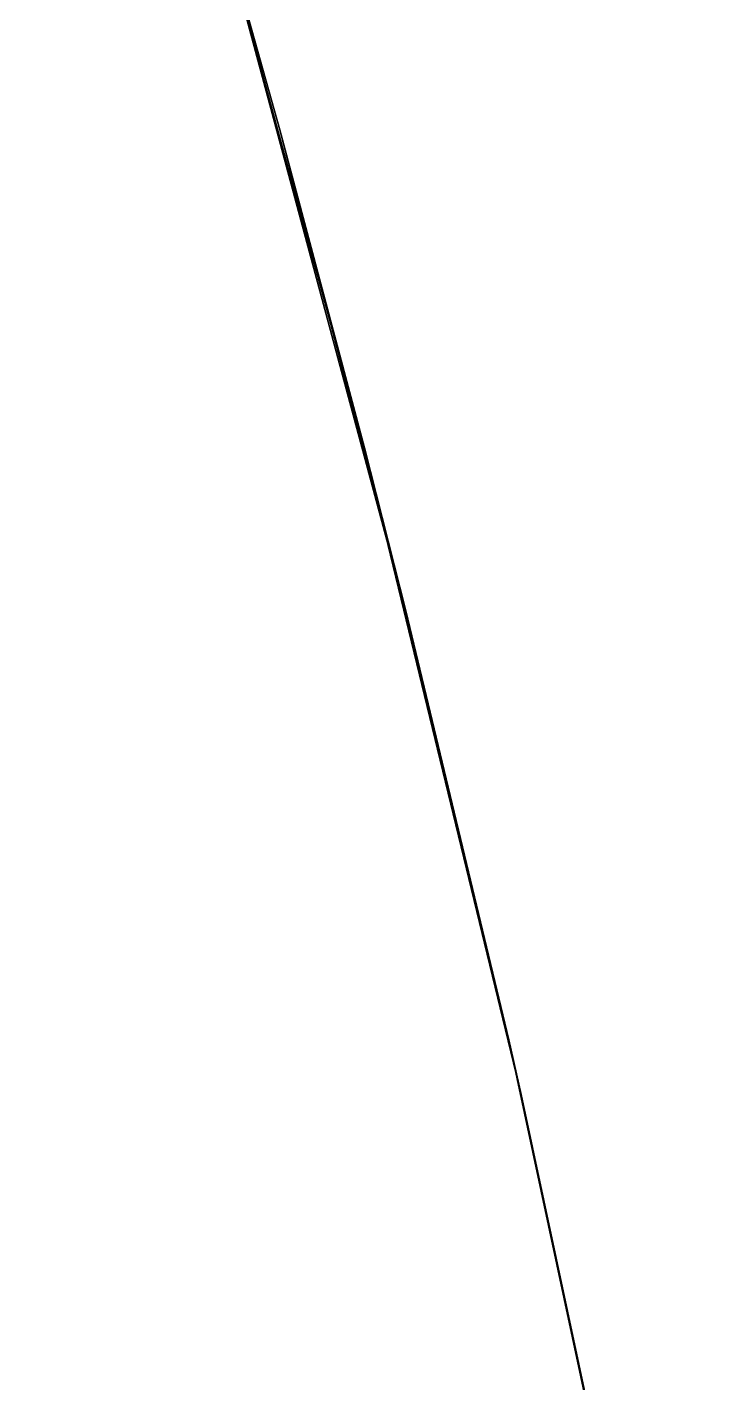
# Model space of a CAD drawing. Header units: metres. Extents: x -17.5 to 17.5, y -17.5 to 17.5.
# Drawn here: x 16.673 to 17.229, y 3.622 to 4.713 of the extents above; entities that cross this region are included whole.
import ezdxf

# ---------------------------------------------------------------- set-up
doc = ezdxf.new("R2010")
doc.units = ezdxf.units.M

msp = doc.modelspace()

# ---------------------------------------------------------------- meshes
at = {"layer": '10', "color": 1}
mesh = msp.add_polyface(dxfattribs=at)
corners = [(16.8153, 4.8473, -20), (16.8153, 4.8473, -19.5), (16.9444, 4.3745, -19.5), (16.9444, 4.3745, -20), (16.6729, 5.3163, -20), (16.6729, 5.3163, -19.5), (16.8153, 4.8473, -19), (16.9444, 4.3745, -19), (16.6729, 5.3163, -19), (16.8153, 4.8473, -18.5), (16.9444, 4.3745, -18.5), (16.6729, 5.3163, -18.5), (16.8153, 4.8473, -18), (16.9444, 4.3745, -18), (16.6729, 5.3163, -18), (16.8153, 4.8473, -17.5), (16.9444, 4.3745, -17.5), (16.6729, 5.3163, -17.5), (16.8153, 4.8473, -17), (16.9444, 4.3745, -17), (16.6729, 5.3163, -17), (16.8153, 4.8473, -16.5), (16.9444, 4.3745, -16.5), (16.6729, 5.3163, -16.5), (16.8153, 4.8473, -16), (16.9444, 4.3745, -16), (16.6729, 5.3163, -16), (16.8763, 4.6303, 13), (16.8763, 4.6303, 13.5), (16.9777, 4.2434, 13.5), (16.8763, 4.6303, 14), (16.9777, 4.2434, 14), (16.8763, 4.6303, 14.5), (16.9777, 4.2434, 14.5), (16.8763, 4.6303, 15), (16.9777, 4.2434, 15), (16.8763, 4.6303, 15.5), (16.9777, 4.2434, 15.5), (16.8153, 4.8473, 16), (16.8153, 4.8473, 16.5), (16.9444, 4.3745, 16.5), (16.9444, 4.3745, 16), (16.6729, 5.3163, 16), (16.6729, 5.3163, 16.5), (16.8153, 4.8473, 17), (16.9444, 4.3745, 17), (16.8153, 4.8473, 17.5), (16.9444, 4.3745, 17.5), (16.6729, 5.3163, 17), (16.8153, 4.8473, 18), (16.9444, 4.3745, 18), (16.6729, 5.3163, 17.5), (16.8153, 4.8473, 18.5), (16.9444, 4.3745, 18.5), (16.6729, 5.3163, 18), (16.8153, 4.8473, 19), (16.9444, 4.3745, 19), (16.6729, 5.3163, 18.5), (16.8153, 4.8473, 19.5), (16.9444, 4.3745, 19.5), (16.6729, 5.3163, 19), (16.8153, 4.8473, 20), (16.9444, 4.3745, 20), (16.6729, 5.3163, 19.5), (16.8763, 4.6303, -15.5), (16.9777, 4.2434, -15.5)]
mesh.append_faces([[corners[k] for k in face] for face in [(0, 1, 2), (3, 0, 2), (4, 5, 1), (0, 4, 1), (1, 6, 7), (2, 1, 7), (5, 8, 6), (1, 5, 6), (6, 9, 10), (7, 6, 10), (8, 11, 9), (6, 8, 9), (9, 12, 13), (10, 9, 13), (11, 14, 12), (9, 11, 12), (12, 15, 16), (13, 12, 16), (14, 17, 15), (12, 14, 15), (15, 18, 19), (16, 15, 19), (17, 20, 18), (15, 17, 18), (18, 21, 22), (19, 18, 22), (20, 23, 21), (18, 20, 21), (21, 24, 25), (22, 21, 25), (23, 26, 24), (21, 23, 24), (27, 28, 29), (28, 30, 31), (30, 32, 33), (32, 34, 35), (34, 36, 37), (38, 39, 40), (41, 38, 40), (42, 43, 39), (38, 42, 39), (39, 44, 45), (40, 39, 45), (39, 43, 44), (44, 46, 47), (45, 44, 47), (44, 48, 46), (46, 49, 50), (47, 46, 50), (46, 51, 49), (49, 52, 53), (50, 49, 53), (49, 54, 52), (52, 55, 56), (53, 52, 56), (52, 57, 55), (55, 58, 59), (56, 55, 59), (55, 60, 58), (58, 61, 62), (59, 58, 62), (58, 63, 61), (24, 64, 65), (36, 38, 41)]], dxfattribs={"color": 1})
mesh = msp.add_polyface(dxfattribs=at)
corners = [(16.8763, 4.6303, -15.5), (16.8763, 4.6303, -15), (16.9777, 4.2434, -15), (16.8763, 4.6303, -14.5), (16.9777, 4.2434, -14.5), (16.8763, 4.6303, -14), (16.9777, 4.2434, -14), (16.8763, 4.6303, -13.5), (16.9777, 4.2434, -13.5), (16.8763, 4.6303, -13), (16.9777, 4.2434, -13), (16.8763, 4.6303, -12.5), (16.9777, 4.2434, -12.5), (16.8763, 4.6303, -12), (16.9777, 4.2434, -12), (16.8763, 4.6303, -11.5), (16.9777, 4.2434, -11.5), (16.8763, 4.6303, -11), (16.9777, 4.2434, -11), (16.8763, 4.6303, -10.5), (16.9777, 4.2434, -10.5), (16.8763, 4.6303, -10), (16.9777, 4.2434, -10), (16.8763, 4.6303, -9.5), (16.9777, 4.2434, -9.5), (16.8763, 4.6303, -9), (16.9777, 4.2434, -9), (16.8763, 4.6303, -8.5), (16.9777, 4.2434, -8.5), (16.8763, 4.6303, -8), (16.9777, 4.2434, -8), (16.8763, 4.6303, -7.5), (16.9777, 4.2434, -7.5), (16.8763, 4.6303, -7), (16.9777, 4.2434, -7), (16.8763, 4.6303, -6.5), (16.9777, 4.2434, -6.5), (16.8763, 4.6303, -6), (16.9777, 4.2434, -6), (16.8763, 4.6303, -5.5), (16.9777, 4.2434, -5.5), (16.8763, 4.6303, -5), (16.9777, 4.2434, -5), (16.8763, 4.6303, -4.5), (16.9777, 4.2434, -4.5), (16.8763, 4.6303, -4), (16.9777, 4.2434, -4), (16.8763, 4.6303, -3.5), (16.9777, 4.2434, -3.5), (16.9777, 4.2434, 12.5), (16.8763, 4.6303, 12.5), (16.9777, 4.2434, 13), (16.8763, 4.6303, 13), (16.9777, 4.2434, 13.5), (16.8763, 4.6303, 13.5), (16.9777, 4.2434, 14), (16.8763, 4.6303, 14), (16.9777, 4.2434, 14.5), (16.8763, 4.6303, 14.5), (16.9777, 4.2434, 15), (16.8763, 4.6303, 15), (16.9777, 4.2434, 15.5), (16.9444, 4.3745, -16), (16.8153, 4.8473, -16), (16.9777, 4.2434, -15.5), (16.8763, 4.6303, 15.5), (16.9444, 4.3745, 16)]
mesh.append_faces([[corners[k] for k in face] for face in [(0, 1, 2), (1, 3, 4), (3, 5, 6), (5, 7, 8), (7, 9, 10), (9, 11, 12), (11, 13, 14), (13, 15, 16), (15, 17, 18), (17, 19, 20), (19, 21, 22), (21, 23, 24), (23, 25, 26), (25, 27, 28), (27, 29, 30), (29, 31, 32), (31, 33, 34), (33, 35, 36), (35, 37, 38), (37, 39, 40), (39, 41, 42), (41, 43, 44), (43, 45, 46), (45, 47, 48), (49, 50, 51), (51, 52, 53), (53, 54, 55), (55, 56, 57), (57, 58, 59), (59, 60, 61), (62, 63, 64), (61, 65, 66)]], dxfattribs={"color": 1})
mesh = msp.add_polyface(dxfattribs=at)
corners = [(16.9777, 4.2434, -15.5), (16.8763, 4.6303, -15.5), (16.9777, 4.2434, -15), (16.8763, 4.6303, -15), (16.9777, 4.2434, -14.5), (16.8763, 4.6303, -14.5), (16.9777, 4.2434, -14), (16.8763, 4.6303, -14), (16.9777, 4.2434, -13.5), (16.8763, 4.6303, -13.5), (16.9777, 4.2434, -13), (16.8763, 4.6303, -13), (16.9777, 4.2434, -12.5), (16.8763, 4.6303, -12.5), (16.9777, 4.2434, -12), (16.8763, 4.6303, -12), (16.9777, 4.2434, -11.5), (16.8763, 4.6303, -11.5), (16.9777, 4.2434, -11), (16.8763, 4.6303, -11), (16.9777, 4.2434, -10.5), (16.8763, 4.6303, -10.5), (16.9777, 4.2434, -10), (16.8763, 4.6303, -10), (16.9777, 4.2434, -9.5), (16.8763, 4.6303, -9.5), (16.9777, 4.2434, -9), (16.8763, 4.6303, -9), (16.9777, 4.2434, -8.5), (16.8763, 4.6303, -8.5), (16.9777, 4.2434, -8), (16.8763, 4.6303, -8), (16.9777, 4.2434, -7.5), (16.8763, 4.6303, -7.5), (16.9777, 4.2434, -7), (16.8763, 4.6303, -7), (16.9777, 4.2434, -6.5), (16.8763, 4.6303, -6.5), (16.9777, 4.2434, -6), (16.8763, 4.6303, -6), (16.9777, 4.2434, -5.5), (16.8763, 4.6303, -5.5), (16.9777, 4.2434, -5), (16.8763, 4.6303, -5), (16.9777, 4.2434, -4.5), (16.8763, 4.6303, -4.5), (16.9777, 4.2434, -4), (16.8763, 4.6303, -4), (16.9777, 4.2434, -3.5), (16.8763, 4.6303, -3.5), (16.9777, 4.2434, -3), (16.8763, 4.6303, -3), (16.9777, 4.2434, -2.5), (16.8763, 4.6303, -2.5), (16.9777, 4.2434, -2), (16.8763, 4.6303, -2), (16.9777, 4.2434, -1.5), (16.8763, 4.6303, -1.5), (16.9777, 4.2434, -1), (16.8763, 4.6303, -1), (16.9777, 4.2434, -0.5), (16.8763, 4.6303, -0.5), (16.9777, 4.2434), (16.8763, 4.6303), (16.9777, 4.2434, 0.5), (16.8763, 4.6303, 0.5), (16.9777, 4.2434, 1), (16.8763, 4.6303, 1), (16.9777, 4.2434, 1.5), (16.8763, 4.6303, 1.5), (16.9777, 4.2434, 2), (16.8763, 4.6303, 2), (16.9777, 4.2434, 2.5), (16.8763, 4.6303, 2.5), (16.9777, 4.2434, 3), (16.8763, 4.6303, 3), (16.9777, 4.2434, 3.5), (16.8763, 4.6303, 3.5), (16.9777, 4.2434, 4), (16.8763, 4.6303, 4), (16.9777, 4.2434, 4.5), (16.8763, 4.6303, 4.5), (16.9777, 4.2434, 5), (16.8763, 4.6303, 5), (16.9777, 4.2434, 5.5), (16.8763, 4.6303, 5.5), (16.9777, 4.2434, 6), (16.8763, 4.6303, 6), (16.9777, 4.2434, 6.5), (16.8763, 4.6303, 6.5), (16.9777, 4.2434, 7), (16.8763, 4.6303, 7), (16.9777, 4.2434, 7.5), (16.8763, 4.6303, 7.5), (16.9777, 4.2434, 8), (16.8763, 4.6303, 8), (16.9777, 4.2434, 8.5), (16.8763, 4.6303, 8.5), (16.9777, 4.2434, 9), (16.8763, 4.6303, 9), (16.9777, 4.2434, 9.5), (16.8763, 4.6303, 9.5), (16.9777, 4.2434, 10), (16.8763, 4.6303, 10), (16.9777, 4.2434, 10.5), (16.8763, 4.6303, 10.5), (16.9777, 4.2434, 11), (16.8763, 4.6303, 11), (16.9777, 4.2434, 11.5), (16.8763, 4.6303, 11.5), (16.9777, 4.2434, 12), (16.8763, 4.6303, 12), (16.9777, 4.2434, 12.5), (16.9444, 4.3745, 16), (16.9444, 4.3745, 16.5), (17.0603, 3.8982, 16.5), (16.9444, 4.3745, 17), (17.0603, 3.8982, 17), (16.9444, 4.3745, 17.5), (17.0603, 3.8982, 17.5), (16.9444, 4.3745, 18), (17.0603, 3.8982, 18), (16.9444, 4.3745, 18.5), (17.0603, 3.8982, 18.5), (16.9444, 4.3745, 19), (17.0603, 3.8982, 19), (16.9444, 4.3745, 19.5), (17.0603, 3.8982, 19.5), (16.9444, 4.3745, 20), (17.0603, 3.8982, 20)]
mesh.append_faces([[corners[k] for k in face] for face in [(0, 1, 2), (2, 3, 4), (4, 5, 6), (6, 7, 8), (8, 9, 10), (10, 11, 12), (12, 13, 14), (14, 15, 16), (16, 17, 18), (18, 19, 20), (20, 21, 22), (22, 23, 24), (24, 25, 26), (26, 27, 28), (28, 29, 30), (30, 31, 32), (32, 33, 34), (34, 35, 36), (36, 37, 38), (38, 39, 40), (40, 41, 42), (42, 43, 44), (44, 45, 46), (46, 47, 48), (48, 49, 50), (50, 51, 52), (52, 53, 54), (54, 55, 56), (56, 57, 58), (58, 59, 60), (60, 61, 62), (62, 63, 64), (64, 65, 66), (66, 67, 68), (68, 69, 70), (70, 71, 72), (72, 73, 74), (74, 75, 76), (76, 77, 78), (78, 79, 80), (80, 81, 82), (82, 83, 84), (84, 85, 86), (86, 87, 88), (88, 89, 90), (90, 91, 92), (92, 93, 94), (94, 95, 96), (96, 97, 98), (98, 99, 100), (100, 101, 102), (102, 103, 104), (104, 105, 106), (106, 107, 108), (108, 109, 110), (110, 111, 112), (113, 114, 115), (114, 116, 117), (116, 118, 119), (118, 120, 121), (120, 122, 123), (122, 124, 125), (124, 126, 127), (126, 128, 129)]], dxfattribs={"color": 1})
mesh = msp.add_polyface(dxfattribs=at)
corners = [(16.8763, 4.6303, -3.5), (16.8763, 4.6303, -3), (16.9777, 4.2434, -3), (16.8763, 4.6303, -2.5), (16.9777, 4.2434, -2.5), (16.8763, 4.6303, -2), (16.9777, 4.2434, -2), (16.8763, 4.6303, -1.5), (16.9777, 4.2434, -1.5), (16.8763, 4.6303, -1), (16.9777, 4.2434, -1), (16.8763, 4.6303, -0.5), (16.9777, 4.2434, -0.5), (16.8763, 4.6303), (16.9777, 4.2434), (16.8763, 4.6303, 0.5), (16.9777, 4.2434, 0.5), (16.8763, 4.6303, 1), (16.9777, 4.2434, 1), (16.8763, 4.6303, 1.5), (16.9777, 4.2434, 1.5), (16.8763, 4.6303, 2), (16.9777, 4.2434, 2), (16.8763, 4.6303, 2.5), (16.9777, 4.2434, 2.5), (16.8763, 4.6303, 3), (16.9777, 4.2434, 3), (16.8763, 4.6303, 3.5), (16.9777, 4.2434, 3.5), (16.8763, 4.6303, 4), (16.9777, 4.2434, 4), (16.8763, 4.6303, 4.5), (16.9777, 4.2434, 4.5), (16.8763, 4.6303, 5), (16.9777, 4.2434, 5), (16.8763, 4.6303, 5.5), (16.9777, 4.2434, 5.5), (16.8763, 4.6303, 6), (16.9777, 4.2434, 6), (16.8763, 4.6303, 6.5), (16.9777, 4.2434, 6.5), (16.8763, 4.6303, 7), (16.9777, 4.2434, 7), (16.8763, 4.6303, 7.5), (16.9777, 4.2434, 7.5), (16.8763, 4.6303, 8), (16.9777, 4.2434, 8), (16.8763, 4.6303, 8.5), (16.9777, 4.2434, 8.5), (16.8763, 4.6303, 9), (16.9777, 4.2434, 9), (16.8763, 4.6303, 9.5), (16.9777, 4.2434, 9.5), (16.8763, 4.6303, 10), (16.9777, 4.2434, 10), (16.8763, 4.6303, 10.5), (16.9777, 4.2434, 10.5), (16.8763, 4.6303, 11), (16.9777, 4.2434, 11), (16.8763, 4.6303, 11.5), (16.9777, 4.2434, 11.5), (16.8763, 4.6303, 12), (16.9777, 4.2434, 12), (16.8763, 4.6303, 12.5), (16.9777, 4.2434, 12.5), (16.8763, 4.6303, 13), (16.9777, 4.2434, 13)]
mesh.append_faces([[corners[k] for k in face] for face in [(0, 1, 2), (1, 3, 4), (3, 5, 6), (5, 7, 8), (7, 9, 10), (9, 11, 12), (11, 13, 14), (13, 15, 16), (15, 17, 18), (17, 19, 20), (19, 21, 22), (21, 23, 24), (23, 25, 26), (25, 27, 28), (27, 29, 30), (29, 31, 32), (31, 33, 34), (33, 35, 36), (35, 37, 38), (37, 39, 40), (39, 41, 42), (41, 43, 44), (43, 45, 46), (45, 47, 48), (47, 49, 50), (49, 51, 52), (51, 53, 54), (53, 55, 56), (55, 57, 58), (57, 59, 60), (59, 61, 62), (61, 63, 64), (63, 65, 66)]], dxfattribs={"color": 1})
mesh = msp.add_polyface(dxfattribs=at)
corners = [(17.0603, 3.8982, -20), (16.9444, 4.3745, -20), (17.0603, 3.8982, -19.5), (16.9444, 4.3745, -19.5), (17.0603, 3.8982, -19), (16.9444, 4.3745, -19), (17.0603, 3.8982, -18.5), (16.9444, 4.3745, -18.5), (17.0603, 3.8982, -18), (16.9444, 4.3745, -18), (17.0603, 3.8982, -17.5), (16.9444, 4.3745, -17.5), (17.0603, 3.8982, -17), (16.9444, 4.3745, -17), (17.0603, 3.8982, -16.5), (16.9444, 4.3745, -16.5), (17.0603, 3.8982, -16), (16.9777, 4.2434, -15.5), (16.9777, 4.2434, -15), (17.0703, 3.8543, -15), (16.9777, 4.2434, -14.5), (17.0703, 3.8543, -14.5), (16.9777, 4.2434, -14), (17.0703, 3.8543, -14), (16.9777, 4.2434, -13.5), (17.0703, 3.8543, -13.5), (16.9777, 4.2434, -13), (17.0703, 3.8543, -13), (16.9777, 4.2434, -12.5), (17.0703, 3.8543, -12.5), (16.9777, 4.2434, -12), (17.0703, 3.8543, -12), (17.0703, 3.8543, -4), (16.9777, 4.2434, -4), (17.0703, 3.8543, -3.5), (16.9777, 4.2434, -3.5), (17.0703, 3.8543, -3), (16.9777, 4.2434, -3), (17.0703, 3.8543, -2.5), (16.9777, 4.2434, -2.5), (17.0703, 3.8543, -2), (16.9777, 4.2434, -2), (17.0703, 3.8543, -1.5), (16.9777, 4.2434, -1.5), (17.0703, 3.8543, -1), (16.9777, 4.2434, -1), (17.0703, 3.8543, -0.5), (16.9777, 4.2434, -0.5), (17.0703, 3.8543), (16.9777, 4.2434), (17.0703, 3.8543, 0.5), (16.9777, 4.2434, 0.5), (17.0703, 3.8543, 1), (16.9777, 4.2434, 1), (17.0703, 3.8543, 1.5), (16.9777, 4.2434, 1.5), (17.0703, 3.8543, 2), (16.9777, 4.2434, 2), (17.0703, 3.8543, 2.5), (16.9777, 4.2434, 2.5), (17.0703, 3.8543, 3), (16.9777, 4.2434, 3), (17.0703, 3.8543, 3.5), (16.9777, 4.2434, 3.5), (17.0703, 3.8543, 4), (16.9777, 4.2434, 4), (17.0703, 3.8543, 4.5), (16.9777, 4.2434, 4.5), (17.0703, 3.8543, 5), (16.9777, 4.2434, 5), (17.0703, 3.8543, 5.5), (16.9777, 4.2434, 5.5), (17.0703, 3.8543, 6), (16.9777, 4.2434, 6), (17.0703, 3.8543, 6.5), (16.9777, 4.2434, 6.5), (17.0703, 3.8543, 7), (16.9777, 4.2434, 7), (17.0703, 3.8543, 7.5), (16.9777, 4.2434, 7.5), (17.0703, 3.8543, 8), (16.9777, 4.2434, 8), (17.0703, 3.8543, 8.5), (16.9777, 4.2434, 8.5), (17.0703, 3.8543, 9), (16.9777, 4.2434, 9), (17.0703, 3.8543, 9.5), (16.9777, 4.2434, 9.5), (17.0703, 3.8543, 10), (16.9777, 4.2434, 10), (17.0703, 3.8543, 10.5), (16.9777, 4.2434, 10.5), (17.0703, 3.8543, 11), (16.9777, 4.2434, 11), (17.0703, 3.8543, 11.5), (16.9777, 4.2434, 11.5), (17.0703, 3.8543, 12), (16.9777, 4.2434, 12), (17.0703, 3.8543, 12.5), (16.9777, 4.2434, 12.5), (17.0703, 3.8543, 13), (16.9777, 4.2434, 13), (17.0703, 3.8543, 13.5), (16.9777, 4.2434, 13.5), (17.0703, 3.8543, 14), (16.9777, 4.2434, 14), (17.0703, 3.8543, 14.5), (16.9777, 4.2434, 14.5), (17.0703, 3.8543, 15), (16.9777, 4.2434, 15), (17.0703, 3.8543, 15.5), (17.0603, 3.8982, 16), (16.9444, 4.3745, 16), (17.0603, 3.8982, 16.5), (16.9444, 4.3745, 16.5), (17.0603, 3.8982, 17), (16.9444, 4.3745, 17), (17.0603, 3.8982, 17.5), (16.9444, 4.3745, 17.5), (17.0603, 3.8982, 18), (16.9444, 4.3745, 18), (17.0603, 3.8982, 18.5), (16.9444, 4.3745, 18.5), (17.0603, 3.8982, 19), (16.9444, 4.3745, 19), (17.0603, 3.8982, 19.5), (16.9444, 4.3745, 19.5), (17.0603, 3.8982, 20), (16.9444, 4.3745, -16), (17.0703, 3.8543, -15.5), (16.9777, 4.2434, 15.5)]
mesh.append_faces([[corners[k] for k in face] for face in [(0, 1, 2), (2, 3, 4), (4, 5, 6), (6, 7, 8), (8, 9, 10), (10, 11, 12), (12, 13, 14), (14, 15, 16), (17, 18, 19), (18, 20, 21), (20, 22, 23), (22, 24, 25), (24, 26, 27), (26, 28, 29), (28, 30, 31), (32, 33, 34), (34, 35, 36), (36, 37, 38), (38, 39, 40), (40, 41, 42), (42, 43, 44), (44, 45, 46), (46, 47, 48), (48, 49, 50), (50, 51, 52), (52, 53, 54), (54, 55, 56), (56, 57, 58), (58, 59, 60), (60, 61, 62), (62, 63, 64), (64, 65, 66), (66, 67, 68), (68, 69, 70), (70, 71, 72), (72, 73, 74), (74, 75, 76), (76, 77, 78), (78, 79, 80), (80, 81, 82), (82, 83, 84), (84, 85, 86), (86, 87, 88), (88, 89, 90), (90, 91, 92), (92, 93, 94), (94, 95, 96), (96, 97, 98), (98, 99, 100), (100, 101, 102), (102, 103, 104), (104, 105, 106), (106, 107, 108), (108, 109, 110), (111, 112, 113), (113, 114, 115), (115, 116, 117), (117, 118, 119), (119, 120, 121), (121, 122, 123), (123, 124, 125), (125, 126, 127), (16, 128, 129), (110, 130, 111)]], dxfattribs={"color": 1})
mesh = msp.add_polyface(dxfattribs=at)
corners = [(16.9444, 4.3745, -20), (16.9444, 4.3745, -19.5), (17.0603, 3.8982, -19.5), (16.9444, 4.3745, -19), (17.0603, 3.8982, -19), (16.9444, 4.3745, -18.5), (17.0603, 3.8982, -18.5), (16.9444, 4.3745, -18), (17.0603, 3.8982, -18), (16.9444, 4.3745, -17.5), (17.0603, 3.8982, -17.5), (16.9444, 4.3745, -17), (17.0603, 3.8982, -17), (16.9444, 4.3745, -16.5), (17.0603, 3.8982, -16.5), (16.9444, 4.3745, -16), (17.0603, 3.8982, -16), (16.9777, 4.2434, 4), (16.9777, 4.2434, 4.5), (17.0703, 3.8543, 4.5), (16.9777, 4.2434, 5), (17.0703, 3.8543, 5), (16.9777, 4.2434, 5.5), (17.0703, 3.8543, 5.5), (16.9777, 4.2434, 6), (17.0703, 3.8543, 6), (16.9777, 4.2434, 6.5), (17.0703, 3.8543, 6.5), (16.9777, 4.2434, 7), (17.0703, 3.8543, 7), (16.9777, 4.2434, 7.5), (17.0703, 3.8543, 7.5), (16.9777, 4.2434, 8), (17.0703, 3.8543, 8), (16.9777, 4.2434, 8.5), (17.0703, 3.8543, 8.5), (16.9777, 4.2434, 9), (17.0703, 3.8543, 9), (16.9777, 4.2434, 9.5), (17.0703, 3.8543, 9.5), (16.9777, 4.2434, 10), (17.0703, 3.8543, 10), (16.9777, 4.2434, 10.5), (17.0703, 3.8543, 10.5), (16.9777, 4.2434, 11), (17.0703, 3.8543, 11), (16.9777, 4.2434, 11.5), (17.0703, 3.8543, 11.5), (16.9777, 4.2434, 12), (17.0703, 3.8543, 12), (16.9777, 4.2434, 12.5), (17.0703, 3.8543, 12.5), (16.9777, 4.2434, 13), (17.0703, 3.8543, 13), (16.9777, 4.2434, 13.5), (17.0703, 3.8543, 13.5), (16.9777, 4.2434, 14), (17.0703, 3.8543, 14), (16.9777, 4.2434, 14.5), (17.0703, 3.8543, 14.5), (16.9777, 4.2434, 15), (17.0703, 3.8543, 15), (16.9777, 4.2434, 15.5), (17.0703, 3.8543, 15.5), (16.9777, 4.2434, -15.5), (17.0703, 3.8543, -15.5), (16.9444, 4.3745, 16), (17.0603, 3.8982, 16)]
mesh.append_faces([[corners[k] for k in face] for face in [(0, 1, 2), (1, 3, 4), (3, 5, 6), (5, 7, 8), (7, 9, 10), (9, 11, 12), (11, 13, 14), (13, 15, 16), (17, 18, 19), (18, 20, 21), (20, 22, 23), (22, 24, 25), (24, 26, 27), (26, 28, 29), (28, 30, 31), (30, 32, 33), (32, 34, 35), (34, 36, 37), (36, 38, 39), (38, 40, 41), (40, 42, 43), (42, 44, 45), (44, 46, 47), (46, 48, 49), (48, 50, 51), (50, 52, 53), (52, 54, 55), (54, 56, 57), (56, 58, 59), (58, 60, 61), (60, 62, 63), (15, 64, 65), (62, 66, 67)]], dxfattribs={"color": 1})
mesh = msp.add_polyface(dxfattribs=at)
corners = [(17.0603, 3.8982, -16.5), (17.0603, 3.8982, -16), (17.1628, 3.4189, -16), (17.0703, 3.8543, -15.5), (16.9777, 4.2434, -15.5), (17.0703, 3.8543, -15), (16.9777, 4.2434, -15), (17.0703, 3.8543, -14.5), (16.9777, 4.2434, -14.5), (17.0703, 3.8543, -14), (16.9777, 4.2434, -14), (17.0703, 3.8543, -13.5), (16.9777, 4.2434, -13.5), (17.0703, 3.8543, -13), (16.9777, 4.2434, -13), (17.0703, 3.8543, -12.5), (16.9777, 4.2434, -12.5), (17.0703, 3.8543, -12), (16.9777, 4.2434, -12), (17.0703, 3.8543, -11.5), (16.9777, 4.2434, -11.5), (17.0703, 3.8543, -11), (16.9777, 4.2434, -11), (17.0703, 3.8543, -10.5), (16.9777, 4.2434, -10.5), (17.0703, 3.8543, -10), (16.9777, 4.2434, -10), (17.0703, 3.8543, -9.5), (16.9777, 4.2434, -9.5), (17.0703, 3.8543, -9), (16.9777, 4.2434, -9), (17.0703, 3.8543, -8.5), (16.9777, 4.2434, -8.5), (17.0703, 3.8543, -8), (16.9777, 4.2434, -8), (17.0703, 3.8543, -7.5), (16.9777, 4.2434, -7.5), (17.0703, 3.8543, -7), (16.9777, 4.2434, -7), (17.0703, 3.8543, -6.5), (16.9777, 4.2434, -6.5), (17.0703, 3.8543, -6), (16.9777, 4.2434, -6), (17.0703, 3.8543, -5.5), (16.9777, 4.2434, -5.5), (17.0703, 3.8543, -5), (16.9777, 4.2434, -5), (17.0703, 3.8543, -4.5), (16.9777, 4.2434, -4.5), (17.0703, 3.8543, -4), (17.0603, 3.8982, 16), (17.0603, 3.8982, 16.5), (17.1628, 3.4189, 16.5), (17.0603, 3.8982, 17), (17.1628, 3.4189, 17), (17.0603, 3.8982, 17.5), (17.1628, 3.4189, 17.5), (17.0603, 3.8982, 18), (17.1628, 3.4189, 18), (17.0603, 3.8982, 18.5), (17.1628, 3.4189, 18.5), (17.0603, 3.8982, 19), (17.1628, 3.4189, 19), (17.0603, 3.8982, 19.5), (17.1628, 3.4189, 19.5), (17.0603, 3.8982, 20), (17.1628, 3.4189, 20), (17.1539, 3.4631, -15.5)]
mesh.append_faces([[corners[k] for k in face] for face in [(0, 1, 2), (3, 4, 5), (5, 6, 7), (7, 8, 9), (9, 10, 11), (11, 12, 13), (13, 14, 15), (15, 16, 17), (17, 18, 19), (19, 20, 21), (21, 22, 23), (23, 24, 25), (25, 26, 27), (27, 28, 29), (29, 30, 31), (31, 32, 33), (33, 34, 35), (35, 36, 37), (37, 38, 39), (39, 40, 41), (41, 42, 43), (43, 44, 45), (45, 46, 47), (47, 48, 49), (50, 51, 52), (51, 53, 54), (53, 55, 56), (55, 57, 58), (57, 59, 60), (59, 61, 62), (61, 63, 64), (63, 65, 66), (1, 3, 67)]], dxfattribs={"color": 1})
mesh = msp.add_polyface(dxfattribs=at)
corners = [(16.9777, 4.2434, -12), (16.9777, 4.2434, -11.5), (17.0703, 3.8543, -11.5), (16.9777, 4.2434, -11), (17.0703, 3.8543, -11), (16.9777, 4.2434, -10.5), (17.0703, 3.8543, -10.5), (16.9777, 4.2434, -10), (17.0703, 3.8543, -10), (16.9777, 4.2434, -9.5), (17.0703, 3.8543, -9.5), (16.9777, 4.2434, -9), (17.0703, 3.8543, -9), (16.9777, 4.2434, -8.5), (17.0703, 3.8543, -8.5), (16.9777, 4.2434, -8), (17.0703, 3.8543, -8), (16.9777, 4.2434, -7.5), (17.0703, 3.8543, -7.5), (16.9777, 4.2434, -7), (17.0703, 3.8543, -7), (16.9777, 4.2434, -6.5), (17.0703, 3.8543, -6.5), (16.9777, 4.2434, -6), (17.0703, 3.8543, -6), (16.9777, 4.2434, -5.5), (17.0703, 3.8543, -5.5), (16.9777, 4.2434, -5), (17.0703, 3.8543, -5), (16.9777, 4.2434, -4.5), (17.0703, 3.8543, -4.5), (16.9777, 4.2434, -4), (17.0703, 3.8543, -4), (16.9777, 4.2434, -3.5), (17.0703, 3.8543, -3.5), (16.9777, 4.2434, -3), (17.0703, 3.8543, -3), (16.9777, 4.2434, -2.5), (17.0703, 3.8543, -2.5), (16.9777, 4.2434, -2), (17.0703, 3.8543, -2), (16.9777, 4.2434, -1.5), (17.0703, 3.8543, -1.5), (16.9777, 4.2434, -1), (17.0703, 3.8543, -1), (16.9777, 4.2434, -0.5), (17.0703, 3.8543, -0.5), (16.9777, 4.2434), (17.0703, 3.8543), (16.9777, 4.2434, 0.5), (17.0703, 3.8543, 0.5), (16.9777, 4.2434, 1), (17.0703, 3.8543, 1), (16.9777, 4.2434, 1.5), (17.0703, 3.8543, 1.5), (16.9777, 4.2434, 2), (17.0703, 3.8543, 2), (16.9777, 4.2434, 2.5), (17.0703, 3.8543, 2.5), (16.9777, 4.2434, 3), (17.0703, 3.8543, 3), (16.9777, 4.2434, 3.5), (17.0703, 3.8543, 3.5), (16.9777, 4.2434, 4), (17.0703, 3.8543, 4)]
mesh.append_faces([[corners[k] for k in face] for face in [(0, 1, 2), (1, 3, 4), (3, 5, 6), (5, 7, 8), (7, 9, 10), (9, 11, 12), (11, 13, 14), (13, 15, 16), (15, 17, 18), (17, 19, 20), (19, 21, 22), (21, 23, 24), (23, 25, 26), (25, 27, 28), (27, 29, 30), (29, 31, 32), (31, 33, 34), (33, 35, 36), (35, 37, 38), (37, 39, 40), (39, 41, 42), (41, 43, 44), (43, 45, 46), (45, 47, 48), (47, 49, 50), (49, 51, 52), (51, 53, 54), (53, 55, 56), (55, 57, 58), (57, 59, 60), (59, 61, 62), (61, 63, 64)]], dxfattribs={"color": 1})
mesh = msp.add_polyface(dxfattribs=at)
corners = [(17.1628, 3.4189, -20), (17.0603, 3.8982, -20), (17.1628, 3.4189, -19.5), (17.0603, 3.8982, -19.5), (17.1628, 3.4189, -19), (17.0603, 3.8982, -19), (17.1628, 3.4189, -18.5), (17.0603, 3.8982, -18.5), (17.1628, 3.4189, -18), (17.0603, 3.8982, -18), (17.1628, 3.4189, -17.5), (17.0603, 3.8982, -17.5), (17.1628, 3.4189, -17), (17.0603, 3.8982, -17), (17.1628, 3.4189, -16.5), (17.0603, 3.8982, -16.5), (17.1628, 3.4189, -16), (17.1539, 3.4631, -15.5), (17.0703, 3.8543, -15.5), (17.1539, 3.4631, -15), (17.0703, 3.8543, -15), (17.1539, 3.4631, -14.5), (17.0703, 3.8543, -14.5), (17.1539, 3.4631, -14), (17.1539, 3.4631, 10), (17.1539, 3.4631, 10.5), (17.2286, 3.0701, 10.5), (17.1539, 3.4631, 11), (17.2286, 3.0701, 11), (17.1539, 3.4631, 11.5), (17.2286, 3.0701, 11.5), (17.1539, 3.4631, 12), (17.2286, 3.0701, 12), (17.1539, 3.4631, 12.5), (17.2286, 3.0701, 12.5), (17.1539, 3.4631, 13), (17.2286, 3.0701, 13), (17.1539, 3.4631, 13.5), (17.2286, 3.0701, 13.5), (17.1539, 3.4631, 14), (17.2286, 3.0701, 14), (17.1539, 3.4631, 14.5), (17.2286, 3.0701, 14.5), (17.1539, 3.4631, 15), (17.2286, 3.0701, 15), (17.1539, 3.4631, 15.5), (17.2286, 3.0701, 15.5), (17.1628, 3.4189, 16), (17.0603, 3.8982, 16), (17.1628, 3.4189, 16.5), (17.0603, 3.8982, 16.5), (17.1628, 3.4189, 17), (17.0603, 3.8982, 17), (17.1628, 3.4189, 17.5), (17.0603, 3.8982, 17.5), (17.1628, 3.4189, 18), (17.0603, 3.8982, 18), (17.1628, 3.4189, 18.5), (17.0603, 3.8982, 18.5), (17.1628, 3.4189, 19), (17.0603, 3.8982, 19), (17.1628, 3.4189, 19.5), (17.0603, 3.8982, 19.5), (17.1628, 3.4189, 20), (17.0603, 3.8982, -16), (17.0703, 3.8543, 15.5)]
mesh.append_faces([[corners[k] for k in face] for face in [(0, 1, 2), (2, 3, 4), (4, 5, 6), (6, 7, 8), (8, 9, 10), (10, 11, 12), (12, 13, 14), (14, 15, 16), (17, 18, 19), (19, 20, 21), (21, 22, 23), (24, 25, 26), (25, 27, 28), (27, 29, 30), (29, 31, 32), (31, 33, 34), (33, 35, 36), (35, 37, 38), (37, 39, 40), (39, 41, 42), (41, 43, 44), (43, 45, 46), (47, 48, 49), (49, 50, 51), (51, 52, 53), (53, 54, 55), (55, 56, 57), (57, 58, 59), (59, 60, 61), (61, 62, 63), (16, 64, 17), (45, 65, 47)]], dxfattribs={"color": 1})
mesh = msp.add_polyface(dxfattribs=at)
corners = [(17.0703, 3.8543, -15.5), (17.0703, 3.8543, -15), (17.1539, 3.4631, -15), (17.0703, 3.8543, -14.5), (17.1539, 3.4631, -14.5), (17.0703, 3.8543, -14), (17.1539, 3.4631, -14), (17.0703, 3.8543, -13.5), (17.1539, 3.4631, -13.5), (17.0703, 3.8543, -13), (17.1539, 3.4631, -13), (17.0703, 3.8543, -12.5), (17.1539, 3.4631, -12.5), (17.0703, 3.8543, -12), (17.1539, 3.4631, -12), (17.0703, 3.8543, -11.5), (17.1539, 3.4631, -11.5), (17.0703, 3.8543, -11), (17.1539, 3.4631, -11), (17.0703, 3.8543, -10.5), (17.1539, 3.4631, -10.5), (17.0703, 3.8543, -10), (17.1539, 3.4631, -10), (17.0703, 3.8543, -9.5), (17.1539, 3.4631, -9.5), (17.0703, 3.8543, -9), (17.1539, 3.4631, -9), (17.0703, 3.8543, -8.5), (17.1539, 3.4631, -8.5), (17.0703, 3.8543, -8), (17.1539, 3.4631, -8), (17.0703, 3.8543, -7.5), (17.1539, 3.4631, -7.5), (17.0703, 3.8543, -7), (17.1539, 3.4631, -7), (17.0703, 3.8543, -6.5), (17.1539, 3.4631, -6.5), (17.0703, 3.8543, -6), (17.1539, 3.4631, -6), (17.0703, 3.8543, -5.5), (17.1539, 3.4631, -5.5), (17.0703, 3.8543, -5), (17.1539, 3.4631, -5), (17.0703, 3.8543, -4.5), (17.1539, 3.4631, -4.5), (17.0703, 3.8543, -4), (17.1539, 3.4631, -4), (17.0703, 3.8543, -3.5), (17.1539, 3.4631, -3.5), (17.0703, 3.8543, -3), (17.1539, 3.4631, -3), (17.0703, 3.8543, -2.5), (17.1539, 3.4631, -2.5), (17.0703, 3.8543, -2), (17.1539, 3.4631, -2), (17.0703, 3.8543, -1.5), (17.1539, 3.4631, -1.5), (17.0703, 3.8543, -1), (17.1539, 3.4631, -1), (17.0703, 3.8543, -0.5), (17.1539, 3.4631, -0.5), (17.0703, 3.8543), (17.1539, 3.4631), (17.0703, 3.8543, 0.5), (17.1539, 3.4631, 0.5), (17.0703, 3.8543, 1), (17.1539, 3.4631, 1), (17.0703, 3.8543, 1.5), (17.1539, 3.4631, 1.5), (17.0703, 3.8543, 2), (17.1539, 3.4631, 2), (17.0703, 3.8543, 2.5), (17.1539, 3.4631, 2.5), (17.0703, 3.8543, 3), (17.1539, 3.4631, 3), (17.1539, 3.4631, 3.5), (17.0703, 3.8543, 3.5), (17.1539, 3.4631, 4), (17.0703, 3.8543, 4), (17.1539, 3.4631, 4.5), (17.0703, 3.8543, 4.5), (17.1539, 3.4631, 5), (17.0703, 3.8543, 5), (17.1539, 3.4631, 5.5), (17.0703, 3.8543, 5.5), (17.1539, 3.4631, 6), (17.0703, 3.8543, 6), (17.1539, 3.4631, 6.5), (17.0703, 3.8543, 6.5), (17.1539, 3.4631, 7), (17.0703, 3.8543, 7), (17.1539, 3.4631, 7.5), (17.0703, 3.8543, 7.5), (17.1539, 3.4631, 8), (17.0703, 3.8543, 8), (17.1539, 3.4631, 8.5), (17.0703, 3.8543, 8.5), (17.1539, 3.4631, 9), (17.0703, 3.8543, 9), (17.1539, 3.4631, 9.5), (17.0703, 3.8543, 9.5), (17.1539, 3.4631, 10), (17.0703, 3.8543, 10), (17.1539, 3.4631, 10.5), (17.0703, 3.8543, 10.5), (17.1539, 3.4631, 11), (17.0703, 3.8543, 11), (17.1539, 3.4631, 11.5), (17.0703, 3.8543, 11.5), (17.1539, 3.4631, 12), (17.0703, 3.8543, 12), (17.1539, 3.4631, 12.5), (17.0703, 3.8543, 12.5), (17.1539, 3.4631, 13), (17.0703, 3.8543, 13), (17.1539, 3.4631, 13.5), (17.0703, 3.8543, 13.5), (17.1539, 3.4631, 14), (17.0703, 3.8543, 14), (17.1539, 3.4631, 14.5), (17.0703, 3.8543, 14.5), (17.1539, 3.4631, 15), (17.0703, 3.8543, 15), (17.1539, 3.4631, 15.5), (17.0703, 3.8543, 15.5), (17.0603, 3.8982, 16), (17.1628, 3.4189, 16)]
mesh.append_faces([[corners[k] for k in face] for face in [(0, 1, 2), (1, 3, 4), (3, 5, 6), (5, 7, 8), (7, 9, 10), (9, 11, 12), (11, 13, 14), (13, 15, 16), (15, 17, 18), (17, 19, 20), (19, 21, 22), (21, 23, 24), (23, 25, 26), (25, 27, 28), (27, 29, 30), (29, 31, 32), (31, 33, 34), (33, 35, 36), (35, 37, 38), (37, 39, 40), (39, 41, 42), (41, 43, 44), (43, 45, 46), (45, 47, 48), (47, 49, 50), (49, 51, 52), (51, 53, 54), (53, 55, 56), (55, 57, 58), (57, 59, 60), (59, 61, 62), (61, 63, 64), (63, 65, 66), (65, 67, 68), (67, 69, 70), (69, 71, 72), (71, 73, 74), (72, 71, 74), (74, 73, 75), (75, 76, 77), (77, 78, 79), (79, 80, 81), (81, 82, 83), (83, 84, 85), (85, 86, 87), (87, 88, 89), (89, 90, 91), (91, 92, 93), (93, 94, 95), (95, 96, 97), (97, 98, 99), (99, 100, 101), (101, 102, 103), (103, 104, 105), (105, 106, 107), (107, 108, 109), (109, 110, 111), (111, 112, 113), (113, 114, 115), (115, 116, 117), (117, 118, 119), (119, 120, 121), (121, 122, 123), (124, 125, 126)]], dxfattribs={"color": 1})
mesh = msp.add_polyface(dxfattribs=at)
corners = [(17.0603, 3.8982, -20), (17.0603, 3.8982, -19.5), (17.1628, 3.4189, -19.5), (17.0603, 3.8982, -19), (17.1628, 3.4189, -19), (17.0603, 3.8982, -18.5), (17.1628, 3.4189, -18.5), (17.0603, 3.8982, -18), (17.1628, 3.4189, -18), (17.0603, 3.8982, -17.5), (17.1628, 3.4189, -17.5), (17.0603, 3.8982, -17), (17.1628, 3.4189, -17), (17.0603, 3.8982, -16.5), (17.1628, 3.4189, -16.5), (17.0703, 3.8543, 3), (17.0703, 3.8543, 3.5), (17.1539, 3.4631, 3.5), (17.0703, 3.8543, 4), (17.1539, 3.4631, 4), (17.0703, 3.8543, 4.5), (17.1539, 3.4631, 4.5), (17.0703, 3.8543, 5), (17.1539, 3.4631, 5), (17.0703, 3.8543, 5.5), (17.1539, 3.4631, 5.5), (17.0703, 3.8543, 6), (17.1539, 3.4631, 6), (17.0703, 3.8543, 6.5), (17.1539, 3.4631, 6.5), (17.0703, 3.8543, 7), (17.1539, 3.4631, 7), (17.0703, 3.8543, 7.5), (17.1539, 3.4631, 7.5), (17.0703, 3.8543, 8), (17.1539, 3.4631, 8), (17.0703, 3.8543, 8.5), (17.1539, 3.4631, 8.5), (17.0703, 3.8543, 9), (17.1539, 3.4631, 9), (17.0703, 3.8543, 9.5), (17.1539, 3.4631, 9.5), (17.0703, 3.8543, 10), (17.1539, 3.4631, 10), (17.0703, 3.8543, 10.5), (17.1539, 3.4631, 10.5), (17.0703, 3.8543, 11), (17.1539, 3.4631, 11), (17.0703, 3.8543, 11.5), (17.1539, 3.4631, 11.5), (17.0703, 3.8543, 12), (17.1539, 3.4631, 12), (17.0703, 3.8543, 12.5), (17.1539, 3.4631, 12.5), (17.0703, 3.8543, 13), (17.1539, 3.4631, 13), (17.0703, 3.8543, 13.5), (17.1539, 3.4631, 13.5), (17.0703, 3.8543, 14), (17.1539, 3.4631, 14), (17.0703, 3.8543, 14.5), (17.1539, 3.4631, 14.5), (17.0703, 3.8543, 15), (17.1539, 3.4631, 15), (17.0703, 3.8543, 15.5), (17.1539, 3.4631, 15.5)]
mesh.append_faces([[corners[k] for k in face] for face in [(0, 1, 2), (1, 3, 4), (3, 5, 6), (5, 7, 8), (7, 9, 10), (9, 11, 12), (11, 13, 14), (15, 16, 17), (16, 18, 19), (18, 20, 21), (20, 22, 23), (22, 24, 25), (24, 26, 27), (26, 28, 29), (28, 30, 31), (30, 32, 33), (32, 34, 35), (34, 36, 37), (36, 38, 39), (38, 40, 41), (40, 42, 43), (42, 44, 45), (44, 46, 47), (46, 48, 49), (48, 50, 51), (50, 52, 53), (52, 54, 55), (54, 56, 57), (56, 58, 59), (58, 60, 61), (60, 62, 63), (62, 64, 65)]], dxfattribs={"color": 1})
mesh = msp.add_polyface(dxfattribs=at)
corners = [(17.1539, 3.4631, -14), (17.0703, 3.8543, -14), (17.1539, 3.4631, -13.5), (17.0703, 3.8543, -13.5), (17.1539, 3.4631, -13), (17.0703, 3.8543, -13), (17.1539, 3.4631, -12.5), (17.0703, 3.8543, -12.5), (17.1539, 3.4631, -12), (17.0703, 3.8543, -12), (17.1539, 3.4631, -11.5), (17.0703, 3.8543, -11.5), (17.1539, 3.4631, -11), (17.0703, 3.8543, -11), (17.1539, 3.4631, -10.5), (17.0703, 3.8543, -10.5), (17.1539, 3.4631, -10), (17.0703, 3.8543, -10), (17.1539, 3.4631, -9.5), (17.0703, 3.8543, -9.5), (17.1539, 3.4631, -9), (17.0703, 3.8543, -9), (17.1539, 3.4631, -8.5), (17.0703, 3.8543, -8.5), (17.1539, 3.4631, -8), (17.0703, 3.8543, -8), (17.1539, 3.4631, -7.5), (17.0703, 3.8543, -7.5), (17.1539, 3.4631, -7), (17.0703, 3.8543, -7), (17.1539, 3.4631, -6.5), (17.0703, 3.8543, -6.5), (17.1539, 3.4631, -6), (17.0703, 3.8543, -6), (17.1539, 3.4631, -5.5), (17.0703, 3.8543, -5.5), (17.1539, 3.4631, -5), (17.0703, 3.8543, -5), (17.1539, 3.4631, -4.5), (17.0703, 3.8543, -4.5), (17.1539, 3.4631, -4), (17.0703, 3.8543, -4), (17.1539, 3.4631, -3.5), (17.0703, 3.8543, -3.5), (17.1539, 3.4631, -3), (17.0703, 3.8543, -3), (17.1539, 3.4631, -2.5), (17.0703, 3.8543, -2.5), (17.1539, 3.4631, -2), (17.0703, 3.8543, -2), (17.1539, 3.4631, -1.5), (17.0703, 3.8543, -1.5), (17.1539, 3.4631, -1), (17.0703, 3.8543, -1), (17.1539, 3.4631, -0.5), (17.0703, 3.8543, -0.5), (17.1539, 3.4631), (17.0703, 3.8543), (17.1539, 3.4631, 0.5), (17.0703, 3.8543, 0.5), (17.1539, 3.4631, 1), (17.0703, 3.8543, 1), (17.1539, 3.4631, 1.5), (17.0703, 3.8543, 1.5), (17.1539, 3.4631, 2), (17.0703, 3.8543, 2), (17.1539, 3.4631, 2.5)]
mesh.append_faces([[corners[k] for k in face] for face in [(0, 1, 2), (2, 3, 4), (4, 5, 6), (6, 7, 8), (8, 9, 10), (10, 11, 12), (12, 13, 14), (14, 15, 16), (16, 17, 18), (18, 19, 20), (20, 21, 22), (22, 23, 24), (24, 25, 26), (26, 27, 28), (28, 29, 30), (30, 31, 32), (32, 33, 34), (34, 35, 36), (36, 37, 38), (38, 39, 40), (40, 41, 42), (42, 43, 44), (44, 45, 46), (46, 47, 48), (48, 49, 50), (50, 51, 52), (52, 53, 54), (54, 55, 56), (56, 57, 58), (58, 59, 60), (60, 61, 62), (62, 63, 64), (64, 65, 66)]], dxfattribs={"color": 1})

doc.saveas('drawing.dxf')
